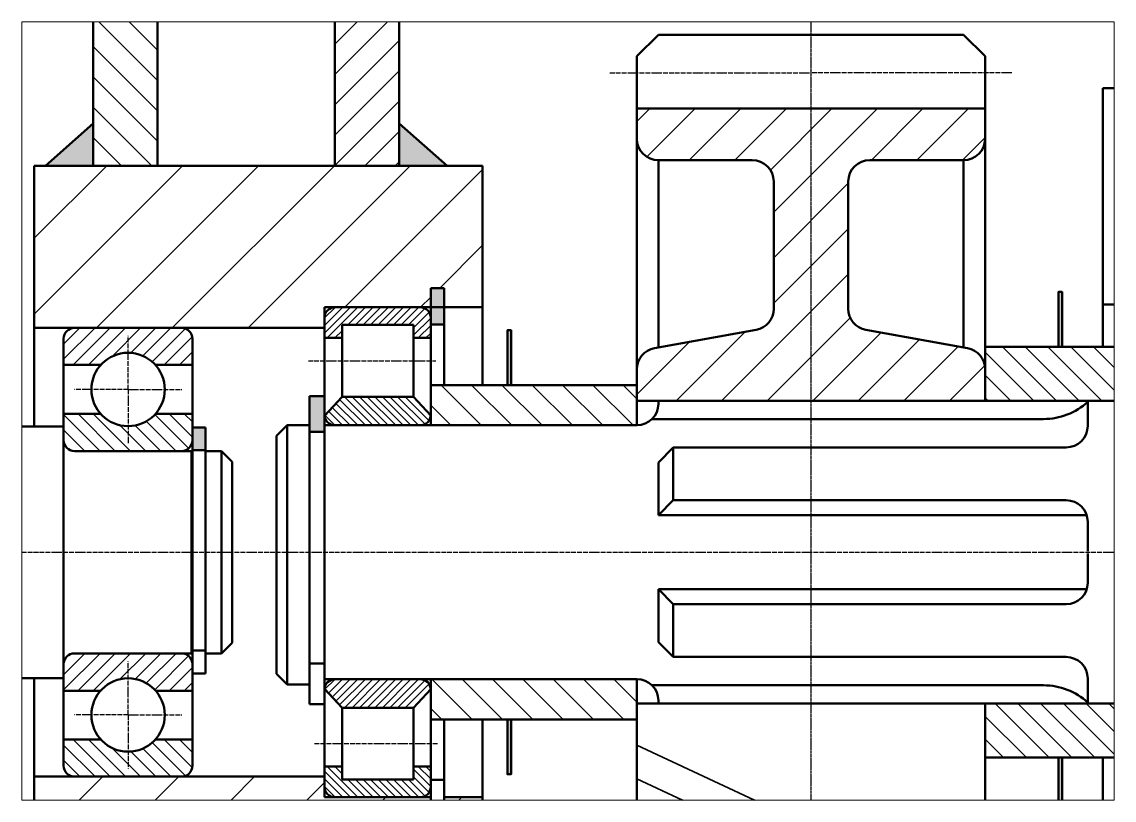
# Paper-space layout 'Layout1' of a CAD drawing. Header units: millimetres. Extents: x -1 to 413, y -4 to 291.
# The model-space entities are those that its viewports show. They can reach past a viewport. Long polylines and large blocks are cut down to what shows.
import ezdxf

# ---------------------------------------------------------------- set-up
doc = ezdxf.new("R2010")
doc.units = ezdxf.units.MM
doc.header["$LTSCALE"] = 0.3
doc.linetypes.add('ACAD_ISO04W100', pattern=[30, 24, -3, 0, -3])
for name, color, linetype, lineweight in [('Schraffuren', 7, 'Continuous', 25), ('Sichtbare Körperkanten', 7, 'Continuous', 50), ('Strichpunkt', 7, 'ACAD_ISO04W100', 25)]:
    doc.layers.add(name, color=color, linetype=linetype, lineweight=lineweight)

# ---------------------------------------------------------------- blocks, each defined once
blk = doc.blocks.new('Keilwelle')
at = {"layer": 'Sichtbare Körperkanten'}
for p, q in [((1233.48, 1008.8), (1233.48, 1009.08)), ((1233.48, 1009.08), (1273.48, 1009.08)), ((1273.48, 1009.08), (1273.48, 1006.74)), ((1273.48, 1009.08), (1294.67, 1009.08)), ((1231.48, 1006.8), (1202.37, 1006.8)), ((1232.88, 1007.37), (1269.37, 1007.37)), ((1233.48, 1003.34), (1234.87, 1004.74)), ((1234.87, 1004.74), (1271.48, 1004.74)), ((1234.87, 999.81), (1234.87, 1004.74)), ((1233.48, 1003.34), (1233.48, 998.41)), ((1233.48, 998.41), (1234.87, 999.81)), ((1234.87, 999.81), (1271.48, 999.81)), ((1233.48, 998.41), (1273.38, 998.41)), ((1273.48, 997.81), (1273.48, 995.08)), ((1273.48, 992.12), (1273.48, 994.85)), ((1233.48, 991.52), (1273.38, 991.52)), ((1233.48, 991.52), (1234.87, 990.12)), ((1233.48, 986.59), (1233.48, 991.52)), ((1234.87, 990.12), (1271.48, 990.12)), ((1234.87, 990.12), (1234.87, 985.2)), ((1233.48, 986.59), (1234.87, 985.2)), ((1234.87, 985.2), (1271.48, 985.2)), ((1231.48, 983.13), (1202.37, 983.13)), ((1273.48, 980.85), (1273.48, 983.2)), ((1232.88, 982.56), (1269.37, 982.56)), ((1233.48, 981.13), (1233.48, 980.85)), ((1233.48, 980.85), (1273.48, 980.85)), ((1273.48, 980.85), (1294.67, 980.85))]:
    blk.add_line(p, q, dxfattribs=at)
for centre, radius, start, end in [((1231.48, 1008.8), 2, 270, 0), ((1269.37, 1013.44), 6.06, 270, 312.7083), ((1271.48, 1006.74), 2, 270, 0), ((1271.48, 997.81), 2, 0, 90), ((1271.48, 992.12), 2, 270, 0), ((1271.48, 983.2), 2, 0, 90), ((1231.48, 981.13), 2, 0, 90), ((1269.37, 976.5), 6.06, 47.2917, 90)]:
    blk.add_arc(centre, radius, start, end, dxfattribs=at)
blk = doc.blocks.new('Mittelkreutz')
at = {"layer": 'Strichpunkt'}
for q in [(968.9, 946.96), (963.9, 941.96), (968.9, 936.96), (973.9, 941.96)]:
    blk.add_line((968.9, 941.96), q, dxfattribs=at)

msp = doc.modelspace()

# ---------------------------------------------------------------- hatches: boundary and pattern name
at = {"layer": 'Schraffuren'}
h = msp.add_hatch(dxfattribs=at)
h.set_pattern_fill('_USER', color=256, scale=2, angle=315, style=0, pattern_type=0)
h.set_pattern_definition([(315, (0, 0), (1.4142136, 1.4142136), [])])
h.paths.add_polyline_path([(1028.655, 1054.184), (1022.655, 1054.184), (1022.655, 1030.984), (1028.655, 1030.984)])
h = msp.add_hatch(dxfattribs=at)
h.set_pattern_fill('_USER', color=256, scale=2, angle=45, style=0, pattern_type=0)
h.set_pattern_definition([(45, (0, 0), (-1.4142136, 1.4142136), [])])
h.paths.add_polyline_path([(1051.17, 1054.184), (1045.17, 1054.184), (1045.17, 1030.984), (1051.17, 1030.984)])
h = msp.add_hatch(dxfattribs=at)
h.set_pattern_fill('_USER', color=256, scale=3, angle=45, style=0, pattern_type=0)
h.set_pattern_definition([(45, (0, 0), (-2.1213203, 2.1213203), [])])
h.paths.add_polyline_path([(1092.999, 1017.667), (1092.999, 1029.512, -0.4142136), (1094.999, 1031.512), (1103.746, 1031.512, 0.4142136), (1105.746, 1033.512), (1105.746, 1036.322), (1089.527, 1036.322), (1073.307, 1036.322), (1073.307, 1033.512, 0.4142136), (1075.307, 1031.512), (1084.055, 1031.512, -0.4142136), (1086.055, 1029.512), (1086.055, 1017.667, -0.3627214), (1084.411, 1015.699), (1074.951, 1013.988, 0.3627214), (1073.307, 1012.02), (1073.307, 1009.08), (1089.527, 1009.08), (1105.746, 1009.08), (1105.746, 1012.02, 0.3627214), (1104.102, 1013.988), (1094.643, 1015.699, -0.3627214)])
h = msp.add_hatch(dxfattribs=at)
h.set_pattern_fill('_USER', color=256, scale=5, angle=45, style=0, pattern_type=0)
h.set_pattern_definition([(45, (0, 0), (-3.535534, 3.535534), [])])
h.paths.add_polyline_path([(1058.937, 1030.984), (1017.16, 1030.984), (1017.16, 1015.878), (1044.196, 1015.878), (1044.196, 1017.802), (1054.109, 1017.802), (1054.109, 1019.584), (1055.363, 1019.584), (1055.363, 1017.802), (1058.937, 1017.802)])
h.paths.add_polyline_path([(1058.937, 972.13), (1055.363, 972.13), (1055.363, 970.348), (1054.109, 970.348), (1054.109, 972.13), (1044.196, 972.13), (1044.196, 974.054), (1017.16, 974.054), (1017.16, 958.948), (1058.937, 958.948)])
h = msp.add_hatch(dxfattribs=at)
h.set_pattern_fill('_USER', color=256, scale=0.5, angle=45, style=0, pattern_type=0)
h.set_pattern_definition([(45, (-5.41436, 1.83644), (-0.35355339, 0.35355339), [])])
h.paths.add_polyline_path([(1053.817, 1017.51), (1053.492, 1017.726), (1053.109, 1017.802), (1049.371, 1017.802), (1046.872, 1017.802), (1045.341, 1017.802), (1044.934, 1017.767), (1044.568, 1017.58), (1044.344, 1017.325), (1044.218, 1017.01), (1044.196, 1016.371), (1044.196, 1014.938), (1045.846, 1014.938), (1045.846, 1016.154), (1052.485, 1016.154), (1052.485, 1014.938), (1054.109, 1014.938), (1054.109, 1016.224), (1054.093, 1016.985)])
at = {"layer": 'Schraffuren', "linetype": 'ByBlock'}
h = msp.add_hatch(dxfattribs=at)
h.set_pattern_fill('_USER', color=256, angle=45, style=0, pattern_type=0)
h.set_pattern_definition([(45, (-246.9841, 47.2966), (-0.7071068, 0.7071068), [])])
h.paths.add_polyline_path([(1023.358, 1012.428, -0.4451551), (1028.44, 1012.428), (1031.899, 1012.428), (1031.899, 1014.878, 0.4142136), (1030.899, 1015.878), (1020.899, 1015.878, 0.4142136), (1019.899, 1014.878), (1019.899, 1012.428)])
at = {"layer": 'Schraffuren'}
h = msp.add_hatch(dxfattribs=at)
h.set_pattern_fill('_USER', color=256, scale=1.5, angle=315, style=0, pattern_type=0)
h.set_pattern_definition([(315, (-27.4241, 0), (1.0606602, 1.0606602), [])])
h.paths.add_polyline_path([(1105.746, 1014.115), (1105.746, 1009.08), (1120.027, 1009.08), (1120.027, 1014.115)])
h.paths.add_polyline_path([(1105.746, 980.852), (1105.746, 975.817), (1120.027, 975.817), (1120.027, 980.852)])
h = msp.add_hatch(dxfattribs=at)
h.set_pattern_fill('_USER', color=256, scale=2, angle=315, style=0, pattern_type=0)
h.set_pattern_definition([(315, (-27.4241, 0), (1.4142136, 1.4142136), [])])
h.paths.add_polyline_path([(1073.307, 1010.55), (1054.109, 1010.55), (1054.109, 1006.802), (1073.307, 1006.802)])
h.paths.add_polyline_path([(1073.307, 983.13), (1054.109, 983.13), (1054.109, 979.382), (1073.307, 979.382), (1073.307, 980.852)])
h = msp.add_hatch(dxfattribs=at)
h.set_pattern_fill('_USER', color=256, scale=0.5, angle=315, style=0, pattern_type=0)
h.set_pattern_definition([(315, (-5.41436, 1.83644), (0.35355339, 0.35355339), [])])
h.paths.add_polyline_path([(1053.68, 1006.981), (1053.984, 1007.318), (1054.109, 1007.695), (1052.459, 1009.457), (1045.846, 1009.457), (1044.196, 1007.695), (1044.489, 1007.095), (1044.856, 1006.862), (1045.285, 1006.802), (1046.501, 1006.802), (1048.938, 1006.802), (1051.6, 1006.802), (1052.893, 1006.802), (1053.3, 1006.821)])
at = {"layer": 'Schraffuren', "linetype": 'ByBlock'}
h = msp.add_hatch(dxfattribs=at)
h.set_pattern_fill('_USER', color=256, angle=315, style=0, pattern_type=0)
h.set_pattern_definition([(315, (-246.9841, 47.2966), (0.7071068, 0.7071068), [])])
h.paths.add_polyline_path([(1030.899, 1004.401, 0.4142136), (1031.899, 1005.401), (1031.899, 1007.878), (1028.463, 1007.878, -0.4513541), (1023.335, 1007.878), (1019.899, 1007.878), (1019.899, 1005.401, 0.4142136), (1020.899, 1004.401)])
h = msp.add_hatch(dxfattribs=at)
h.set_pattern_fill('_USER', color=256, angle=315, style=0, pattern_type=0)
h.set_pattern_definition([(45, (-246.9841, 1942.6355), (0.7071068, -0.7071068), [])])
h.paths.add_polyline_path([(1030.899, 985.531, -0.4142136), (1031.899, 984.531), (1031.899, 982.054), (1028.463, 982.054, 0.4513541), (1023.335, 982.054), (1019.899, 982.054), (1019.899, 984.531, -0.4142136), (1020.899, 985.531)])
at = {"layer": 'Schraffuren'}
h = msp.add_hatch(dxfattribs=at)
h.set_pattern_fill('_USER', color=256, scale=0.5, angle=315, style=0, pattern_type=0)
h.set_pattern_definition([(45, (-5.41436, 1988.09566), (0.35355339, -0.35355339), [])])
h.paths.add_polyline_path([(1053.68, 982.951), (1053.984, 982.614), (1054.109, 982.237), (1052.459, 980.475), (1045.846, 980.475), (1044.196, 982.237), (1044.489, 982.837), (1044.856, 983.07), (1045.285, 983.13), (1046.501, 983.13), (1048.938, 983.13), (1051.6, 983.13), (1052.893, 983.13), (1053.3, 983.111)])
at = {"layer": 'Schraffuren', "linetype": 'ByBlock'}
h = msp.add_hatch(dxfattribs=at)
h.set_pattern_fill('_USER', color=256, angle=45, style=0, pattern_type=0)
h.set_pattern_definition([(315, (-246.9841, 1942.6355), (-0.7071068, -0.7071068), [])])
h.paths.add_polyline_path([(1019.899, 977.504), (1019.899, 975.054, 0.4142136), (1020.899, 974.054), (1030.899, 974.054, 0.4142136), (1031.899, 975.054), (1031.899, 977.504), (1028.44, 977.504, -0.4451551), (1023.358, 977.504)])
at = {"layer": 'Schraffuren'}
h = msp.add_hatch(dxfattribs=at)
h.set_pattern_fill('_USER', color=256, scale=0.5, angle=45, style=0, pattern_type=0)
h.set_pattern_definition([(315, (-5.41436, 1988.09566), (-0.35355339, -0.35355339), [])])
h.paths.add_polyline_path([(1053.817, 972.423), (1053.492, 972.206), (1053.109, 972.13), (1049.371, 972.13), (1046.872, 972.13), (1045.341, 972.13), (1044.934, 972.165), (1044.568, 972.352), (1044.344, 972.607), (1044.218, 972.922), (1044.196, 973.562), (1044.196, 974.994), (1045.846, 974.994), (1045.846, 973.778), (1052.485, 973.778), (1052.485, 974.994), (1054.109, 974.994), (1054.109, 973.708), (1054.093, 972.947)])
at = {"layer": 'Sichtbare Körperkanten'}
for points in [[(1022.655, 1034.936), (1018.208, 1030.984), (1022.693, 1030.984)], [(1051.17, 1034.936), (1055.617, 1030.984), (1051.132, 1030.984)], [(1044.196, 1009.512), (1042.812, 1009.512), (1042.812, 1006.2), (1044.196, 1006.2), (1044.196, 1006.802)], [(1033.099, 1006.607), (1031.899, 1006.607), (1031.899, 1004.466), (1033.099, 1004.466)]]:
    msp.add_hatch(color=256, dxfattribs=at).paths.add_polyline_path(points)
h = msp.add_hatch(color=256, dxfattribs=at)
h.paths.add_polyline_path([(1055.363, 1019.584), (1054.109, 1019.584), (1054.109, 1017.802), (1055.363, 1017.802)])
h.paths.add_polyline_path([(1055.363, 1017.802), (1054.109, 1017.802), (1054.109, 1016.197), (1055.363, 1016.197)])
at = {"layer": 'Sichtbare Körperkanten', "ltscale": 0.5}
for points in [[(1112.921, 1019.232), (1112.575, 1019.232), (1112.575, 1014.115), (1112.921, 1014.115)], [(1061.584, 1015.667), (1061.238, 1015.667), (1061.238, 1010.55), (1061.584, 1010.55)], [(1061.584, 974.265), (1061.238, 974.265), (1061.238, 979.382), (1061.584, 979.382)], [(1112.921, 970.7), (1112.575, 970.7), (1112.575, 975.817), (1112.921, 975.817)]]:
    msp.add_hatch(color=256, dxfattribs=at).paths.add_polyline_path(points)

# ---------------------------------------------------------------- linework, layer by layer
at = {"layer": 'Schraffuren', "linetype": 'ByBlock', "lineweight": 35}
for p, q in [((1073.307, 976.974), (1105.746, 961.821)), ((1073.307, 973.841), (1105.746, 958.688))]:
    msp.add_line(p, q, dxfattribs=at)
at = {"layer": 'Sichtbare Körperkanten'}
for p, q in [((1022.655, 1030.984), (1022.655, 1054.184)), ((1028.655, 1054.184), (1028.655, 1030.984)), ((1045.17, 1030.984), (1045.17, 1054.184)), ((1051.17, 1054.184), (1051.17, 1030.984)), ((1075.307, 1043.213), (1089.527, 1043.213)), ((1103.746, 1043.213), (1089.527, 1043.213)), ((1073.307, 1033.512), (1073.307, 1041.213)), ((1105.746, 1033.512), (1105.746, 1041.213)), ((1116.716, 1038.226), (1116.716, 1018.064)), ((1116.716, 1038.226), (1142.593, 1038.226)), ((1073.307, 1036.322), (1089.527, 1036.322)), ((1105.746, 1036.322), (1089.527, 1036.322)), ((1018.208, 1030.984), (1022.655, 1034.936)), ((1055.617, 1030.984), (1051.17, 1034.936)), ((1017.16, 1015.878), (1017.16, 1030.984)), ((1017.16, 1030.984), (1058.937, 1030.984)), ((1028.655, 1030.984), (1022.655, 1030.984)), ((1051.17, 1030.984), (1045.17, 1030.984)), ((1058.937, 1030.984), (1058.937, 1017.802)), ((1075.307, 1031.512), (1084.055, 1031.512)), ((1075.307, 1031.512), (1075.307, 1014.052)), ((1103.746, 1031.512), (1094.999, 1031.512)), ((1103.746, 1031.512), (1103.746, 1014.052)), ((1086.055, 1029.512), (1086.055, 1017.667)), ((1092.999, 1029.512), (1092.999, 1017.667)), ((1054.109, 1016.197), (1054.109, 1019.584)), ((1054.109, 1019.584), (1055.363, 1019.584)), ((1055.363, 1019.584), (1055.363, 1016.197)), ((1044.196, 1015.878), (1044.196, 1017.802)), ((1058.937, 1017.802), (1044.196, 1017.802)), ((1045.196, 1017.802), (1053.109, 1017.802)), ((1058.937, 1017.802), (1058.937, 1010.55)), ((1120.027, 1018.064), (1116.716, 1018.064)), ((1116.716, 1018.064), (1116.716, 1014.115)), ((1044.196, 1006.2), (1044.196, 1016.802)), ((1054.109, 1016.802), (1054.109, 1007.802)), ((1017.16, 1015.878), (1044.196, 1015.878)), ((1017.16, 1015.878), (1017.16, 1006.693)), ((1020.899, 1015.878), (1030.899, 1015.878)), ((1045.846, 1009.457), (1045.846, 1016.154)), ((1045.846, 1016.154), (1052.485, 1016.154)), ((1052.485, 1016.154), (1052.485, 1009.457)), ((1055.363, 1016.197), (1054.109, 1016.197)), ((1055.363, 1016.197), (1055.363, 1010.55)), ((1074.951, 1013.988), (1084.411, 1015.699)), ((1104.102, 1013.988), (1094.643, 1015.699)), ((1019.899, 1005.401), (1019.899, 1014.878)), ((1031.899, 1014.878), (1031.899, 1005.401)), ((1044.196, 1014.938), (1045.846, 1014.938)), ((1054.109, 1014.938), (1052.485, 1014.938)), ((1019.899, 1012.428), (1023.358, 1012.428)), ((1028.44, 1012.428), (1031.899, 1012.428)), ((1073.307, 1012.02), (1073.307, 1009.08)), ((1105.746, 1012.02), (1105.746, 1009.08)), ((1042.812, 980.814), (1042.812, 1009.512)), ((1042.812, 1009.512), (1044.196, 1009.512)), ((1044.196, 1007.695), (1045.846, 1009.457)), ((1045.846, 1009.457), (1052.485, 1009.457)), ((1054.107, 1007.725), (1052.485, 1009.457)), ((1073.307, 1009.08), (1089.527, 1009.08)), ((1105.746, 1009.08), (1089.527, 1009.08)), ((1019.899, 1007.878), (1023.335, 1007.878)), ((1028.463, 1007.878), (1031.899, 1007.878)), ((1005.213, 1006.693), (1019.899, 1006.693)), ((1019.899, 1006.693), (1019.899, 994.966)), ((1031.899, 1003.909), (1031.899, 1006.607)), ((1031.899, 1006.607), (1033.099, 1006.607)), ((1033.099, 1006.607), (1033.099, 994.966)), ((1040.714, 1006.802), (1039.714, 1005.802)), ((1042.812, 1006.802), (1040.714, 1006.802)), ((1040.714, 1006.802), (1040.714, 994.712)), ((1044.196, 1006.802), (1044.196, 980.814)), ((1019.899, 1005.966), (1019.899, 1005.258)), ((1039.714, 1005.802), (1039.714, 994.712)), ((1044.196, 1006.2), (1042.812, 1006.2)), ((1020.899, 1004.401), (1030.899, 1004.401)), ((1020.899, 1004.401), (1031.799, 1004.401)), ((1023.048, 1004.401), (1029.812, 1004.401)), ((1031.799, 1004.466), (1033.099, 1004.466)), ((1031.799, 1004.401), (1031.799, 1004.401)), ((1031.799, 994.966), (1031.799, 1004.401)), ((1031.899, 994.966), (1031.899, 1004.466)), ((1033.099, 994.966), (1033.099, 1004.401)), ((1033.099, 1004.401), (1034.599, 1004.401)), ((1034.599, 1004.401), (1035.599, 1003.401)), ((1034.599, 1004.401), (1034.599, 994.966)), ((1035.599, 1003.401), (1035.599, 994.966)), ((1033.099, 983.675), (1033.099, 995.316)), ((1019.899, 983.239), (1019.899, 994.966)), ((1031.799, 994.966), (1031.799, 985.531)), ((1031.899, 994.966), (1031.899, 985.466)), ((1033.099, 994.966), (1033.099, 985.531)), ((1034.599, 985.531), (1034.599, 994.966)), ((1035.599, 986.531), (1035.599, 994.966)), ((1039.714, 983.622), (1039.714, 994.712)), ((1040.714, 982.622), (1040.714, 994.712)), ((1031.899, 986.373), (1031.899, 983.675)), ((1034.599, 985.531), (1035.599, 986.531)), ((1020.899, 985.531), (1030.899, 985.531)), ((1020.899, 985.531), (1031.799, 985.531)), ((1023.048, 985.531), (1029.812, 985.531)), ((1031.799, 985.531), (1031.799, 985.531)), ((1031.8, 985.816), (1033.1, 985.816)), ((1033.099, 985.531), (1034.599, 985.531)), ((1019.899, 983.966), (1019.899, 984.674)), ((1019.899, 984.531), (1019.899, 975.054)), ((1031.899, 975.054), (1031.899, 984.531)), ((1042.812, 984.606), (1044.196, 984.606)), ((1005.213, 983.239), (1019.899, 983.239)), ((1017.16, 974.054), (1017.16, 983.239)), ((1031.899, 983.675), (1033.099, 983.675)), ((1040.714, 982.622), (1039.714, 983.622)), ((1042.812, 982.622), (1040.714, 982.622)), ((1044.196, 982.237), (1045.846, 980.475)), ((1044.196, 982.13), (1044.196, 973.13)), ((1054.107, 982.207), (1052.485, 980.475)), ((1054.109, 973.13), (1054.109, 982.13)), ((1019.899, 982.054), (1023.335, 982.054)), ((1028.463, 982.054), (1031.899, 982.054)), ((1044.196, 980.814), (1042.812, 980.814)), ((1045.846, 980.475), (1052.485, 980.475)), ((1045.846, 980.475), (1045.846, 973.778)), ((1052.485, 973.778), (1052.485, 980.475)), ((1073.307, 980.852), (1089.527, 980.852)), ((1073.307, 956.42), (1073.307, 980.852)), ((1055.363, 973.735), (1055.363, 979.382)), ((1058.937, 972.13), (1058.937, 979.382)), ((1019.899, 977.504), (1023.358, 977.504)), ((1028.44, 977.504), (1031.899, 977.504)), ((1044.196, 974.994), (1045.846, 974.994)), ((1054.109, 974.994), (1052.485, 974.994)), ((1116.716, 971.467), (1116.716, 975.817)), ((1017.16, 974.054), (1044.196, 974.054)), ((1017.16, 974.054), (1017.16, 958.948)), ((1020.899, 974.054), (1030.899, 974.054)), ((1044.196, 974.054), (1044.196, 972.13)), ((1045.846, 973.778), (1052.485, 973.778)), ((1054.109, 973.735), (1054.109, 970.348)), ((1055.363, 973.735), (1054.109, 973.735)), ((1055.363, 970.348), (1055.363, 973.735)), ((1054.109, 972.13), (1044.196, 972.13)), ((1045.196, 972.13), (1053.109, 972.13)), ((1058.937, 972.13), (1055.363, 972.13)), ((1058.937, 958.948), (1058.937, 972.13)), ((1120.027, 971.467), (1116.716, 971.467)), ((1116.716, 971.467), (1116.716, 940.191))]:
    msp.add_line(p, q, dxfattribs=at)
at = {"layer": 'Sichtbare Körperkanten', "ltscale": 0.3}
for p, q in [((1075.307, 1043.213), (1073.307, 1041.213)), ((1103.746, 1043.213), (1105.746, 1041.213))]:
    msp.add_line(p, q, dxfattribs=at)
at = {"layer": 'Sichtbare Körperkanten', "ltscale": 0.5}
for p, q in [((1073.307, 1036.322), (1073.307, 1010.55)), ((1105.746, 1036.322), (1105.746, 1009.08)), ((1105.746, 956.42), (1105.746, 980.852))]:
    msp.add_line(p, q, dxfattribs=at)
for points in [[(1112.921, 1014.115), (1112.575, 1014.115), (1112.575, 1019.232), (1112.921, 1019.232)], [(1061.584, 1010.55), (1061.238, 1010.55), (1061.238, 1015.667), (1061.584, 1015.667)], [(1061.584, 979.382), (1061.238, 979.382), (1061.238, 974.265), (1061.584, 974.265)], [(1112.921, 975.817), (1112.575, 975.817), (1112.575, 970.7), (1112.921, 970.7)]]:
    msp.add_lwpolyline(points, close=True, dxfattribs=at)
at = {"layer": 'Sichtbare Körperkanten'}
for points in [[(1105.746, 1009.08), (1120.027, 1009.08), (1120.027, 1014.115), (1105.746, 1014.115)], [(1073.307, 1010.55), (1054.109, 1010.55), (1054.109, 1006.802), (1073.307, 1006.802)], [(1073.307, 979.382), (1054.109, 979.382), (1054.109, 983.13), (1073.307, 983.13)], [(1105.746, 980.852), (1120.027, 980.852), (1120.027, 975.817), (1105.746, 975.817)]]:
    msp.add_lwpolyline(points, close=True, dxfattribs=at)
for centre in [(1025.899, 1010.139), (1025.899, 979.793)]:
    msp.add_circle(centre, 3.419, dxfattribs=at)
for centre, radius, start, end in [((1075.307, 1033.512), 2, 180, 270), ((1103.746, 1033.512), 2, 270, 360), ((1084.055, 1029.512), 2, 0, 90), ((1094.999, 1029.512), 2, 90, 180), ((1045.196, 1016.802), 1, 90, 180), ((1053.109, 1016.802), 1, 0, 90), ((1084.055, 1017.667), 2, 280.25283, 0), ((1094.999, 1017.667), 2, 180, 259.74717), ((1020.899, 1014.878), 1, 90, 180), ((1030.899, 1014.878), 1, 0, 90), ((1075.307, 1012.02), 2, 100.25283, 180), ((1103.746, 1012.02), 2, 0, 79.74717), ((1045.196, 1007.802), 1, 180, 270), ((1053.109, 1007.802), 1, 270, 0), ((1020.899, 1005.401), 1, 180, 270), ((1030.899, 1005.401), 1, 270, 0), ((1020.899, 984.531), 1, 90, 180), ((1030.899, 984.531), 1, 0, 90), ((1045.196, 982.13), 1, 90, 180), ((1053.109, 982.13), 1, 0, 90), ((1020.899, 975.054), 1, 180, 270), ((1030.899, 975.054), 1, 270, 0), ((1045.196, 973.13), 1, 180, 270), ((1053.109, 973.13), 1, 270, 0)]:
    msp.add_arc(centre, radius, start, end, dxfattribs=at)
at = {"layer": 'Strichpunkt', "ltscale": 0.3}
msp.add_line((1089.527, 1049.195), (1089.527, 887.793), dxfattribs=at)
at = {"layer": 'Strichpunkt'}
for p, q in [((1070.801, 1039.653), (1089.527, 1039.653)), ((1108.253, 1039.653), (1089.527, 1039.653)), ((1042.696, 1012.806), (1054.576, 1012.806)), ((890.411, 994.966), (1204.937, 994.966)), ((1043.282, 977.126), (1054.715, 977.126))]:
    msp.add_line(p, q, dxfattribs=at)

# ---------------------------------------------------------------- block references
at = {"layer": 'Sichtbare Körperkanten'}
msp.add_blockref('Keilwelle', (-158.17, 0), dxfattribs=at)
at = {"layer": 'Strichpunkt'}
for p in [(57, 68.179), (57, 37.832)]:
    msp.add_blockref('Mittelkreutz', p, dxfattribs=at)

psp = doc.layouts.get("Layout1")

# ---------------------------------------------------------------- viewports
at = {"layer": 'Strichpunkt', "linetype": 'ACAD_ISO04W100', "lineweight": 100, "view_target_point": (1036.855, 959.762)}
psp.add_viewport(center=(206.01, 143.02), size=(413.78, 295.0136), view_center_point=(30.033, 48.37), view_height=72.55855, dxfattribs=at)

doc.saveas('drawing.dxf')
